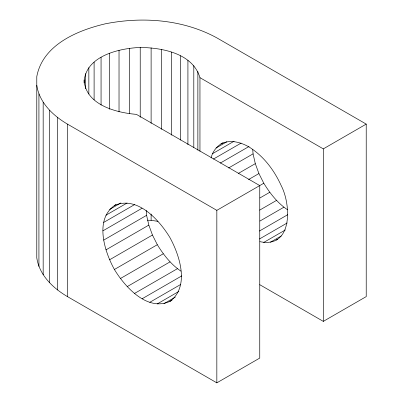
<?xml version="1.0" encoding="UTF-8"?>
<svg xmlns="http://www.w3.org/2000/svg" width="403" height="403" viewBox="0 0 403 403"><rect width="100%" height="100%" fill="white"/><g stroke="black" fill="none" stroke-linecap="round" stroke-linejoin="round"><path stroke-width="0.6" d="M172.041 300.25C148.868 313.388 125.318 287.535 114.412 269.486C104.332 251.271 93.793 218.204 116.044 204.507M84.076 83.023C84.6 56.218 118.809 48.295 140.224 47.458C162.208 47.74 192.77 53.297 199.953 77.663L199.953 151.321M211.081 157.966C212.522 151.377 217.126 145.821 223.055 142.722M169.87 301.504C189.944 286.563 179.738 255.512 169.87 237.468C159.175 219.902 137.388 195.541 114.412 205.449M259.94 241.669C292.86 248.56 291.268 204.92 281.218 185.672C274.161 170.076 263.381 155.734 248.616 146.727C240.304 142.063 229.786 139.242 220.884 143.977M109.535 209.495L120.945 202.911M216.008 148.027L226.874 141.755M105.913 215.232L127.096 203.001M212.386 153.76L234.113 141.216M103.682 222.441L134.647 204.563M213.414 159.084L241.115 143.09M102.926 230.838L142.042 208.255M220.265 163.094L249.054 146.47M103.682 240.107L146.596 215.328L146.193 210.386M228.622 167.97L253.069 153.86L252.716 149.533M105.913 249.89L148.828 225.111L146.596 215.328M238.46 173.366L255.301 163.643L253.069 153.86M109.535 259.809L152.45 235.035L148.828 225.111M248.601 179.521L258.922 173.562L255.301 163.643M114.412 269.486L157.326 244.712C163.527 254.817 171.033 264.499 180.977 271.164M36.779 85.33C39.338 102.664 52.995 115.611 67.447 124.104L216.834 210.351L259.749 185.576L259.749 358.076L216.834 382.85L67.447 296.603C52.995 288.11 39.338 275.158 36.779 257.829L36.779 76.63C42.637 44.919 77.21 30.432 105.228 23.837C142.516 16.407 183.068 19.435 216.834 37.857L366.221 124.104L366.221 296.603L323.307 321.377L259.728 284.674M259.995 185.435L263.799 183.239C270 193.349 277.506 203.026 287.45 209.691M199.953 77.663L323.307 148.883L366.221 124.104M120.356 278.549L163.27 253.774M259.965 197.949L269.743 192.302M127.136 286.649L170.051 261.869M259.683 210.124L276.523 200.402M134.491 293.47L177.406 268.695M259.975 221.025L283.878 207.223M142.143 298.759L181.798 275.864M259.477 231.015L287.727 214.703M149.79 302.305L180.756 284.427M259.522 238.954L287.228 222.955M157.15 303.973L178.877 291.429M263.617 242.505L285.349 229.957M163.925 303.706L175.335 297.117M270.398 242.233L281.264 235.962M276.342 240.032L277.43 239.407M147.483 220.209L151.115 220.34L157.961 221.343M259.749 185.576L136.4 114.361C115.993 112.689 85.446 104.805 84.076 79.875M258.922 173.562L263.799 183.239M152.45 235.035L157.326 244.712M323.307 148.883L323.307 321.377M216.834 210.351L216.834 382.85M197.863 71.482L197.863 150.178M193.803 65.634L193.803 147.478M187.919 60.329L187.919 144.687M180.423 55.75L180.423 140.108M171.577 52.063L171.577 135.161M161.689 49.393L161.689 129.348M151.115 47.841L151.115 123.389M151.115 214.043L151.115 220.34M140.224 47.458L140.224 117.338M129.398 48.254L129.398 113.727M119.026 50.209L119.026 111.903M109.465 53.246L109.465 109.278M101.062 57.261L101.062 105.107M94.106 62.117L94.106 99.889M88.841 67.633L88.841 94.075M85.456 73.623L85.456 88.736M67.447 124.104L67.447 296.603M57.579 117.53L57.579 290.024M49.428 110.21L49.428 282.705M43.171 102.291L43.171 274.791M38.925 93.944L38.925 266.443"/></g></svg>
